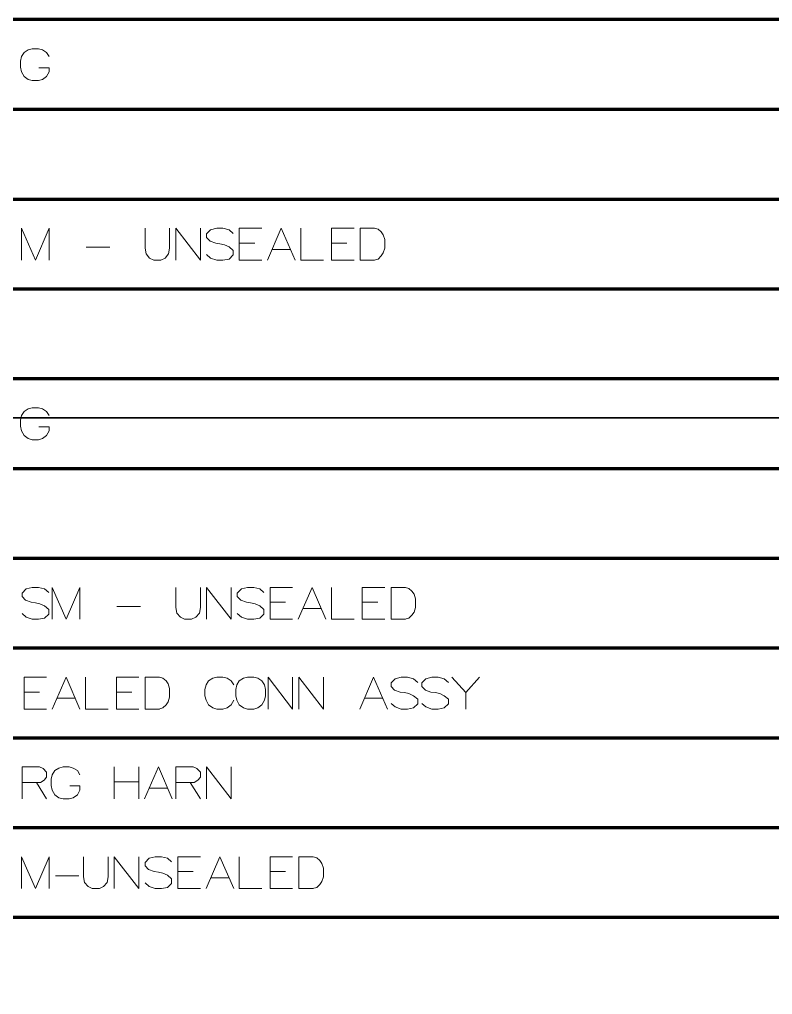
# Model space of a CAD drawing. Header units: millimetres. Extents: x 0 to 174, y 0 to 33.
# Drawn here: x 79.961 to 83.32, y 24.389 to 28.736 of the extents above; entities that cross this region are included whole.
import ezdxf

# ---------------------------------------------------------------- set-up
doc = ezdxf.new("R2010")
doc.units = ezdxf.units.MM
doc.layers.add('PDF_Geomertry', color=7, linetype='Continuous', true_color=0x405f80)

msp = doc.modelspace()

# ---------------------------------------------------------------- linework, layer by layer
at = {"layer": 'PDF_Geomertry', "color": 165, "lineweight": 70, "true_color": 0x5267a5}
for points in [[(70.2461, 27.9353), (70.2461, 27.535), (71.3026, 27.535), (71.3026, 27.9353), (75.611, 27.9353), (75.611, 28.3354), (83.901, 28.3354), (83.901, 28.7357), (75.611, 28.7357)], [(70.2461, 27.535), (70.2461, 27.1347), (71.3026, 27.1347), (71.3026, 27.535), (75.611, 27.535), (75.611, 27.9353), (83.901, 27.9353), (83.901, 28.3354), (85.7837, 28.3354), (85.7837, 28.7357), (83.901, 28.7357)], [(70.2461, 27.1347), (70.2461, 26.7346), (71.3026, 26.7346), (71.3026, 27.1347), (75.611, 27.1347), (75.611, 27.535), (83.901, 27.535), (83.901, 27.9353), (85.7837, 27.9353), (85.7837, 28.3354), (98.9892, 28.3354), (98.9892, 28.7357), (85.7837, 28.7357)], [(70.2461, 26.7346), (70.2461, 26.3343), (71.3026, 26.3343), (71.3026, 26.7346), (75.611, 26.7346), (75.611, 27.1347), (83.901, 27.1347), (83.901, 27.535), (85.7837, 27.535), (85.7837, 27.9353), (98.9892, 27.9353), (98.9892, 28.3354)], [(70.2461, 26.3343), (70.2461, 25.934), (71.3026, 25.934), (71.3026, 26.3343), (75.611, 26.3343), (75.611, 26.7346), (83.901, 26.7346), (83.901, 27.1347), (85.7837, 27.1347), (85.7837, 27.535), (98.9892, 27.535), (98.9892, 27.9353)], [(70.2461, 25.934), (70.2461, 25.5339), (71.3026, 25.5339), (71.3026, 25.934), (75.611, 25.934), (75.611, 26.3343), (83.901, 26.3343), (83.901, 26.7346), (85.7837, 26.7346), (85.7837, 27.1347), (98.9892, 27.1347), (98.9892, 27.535)], [(70.2461, 25.5339), (70.2461, 25.1336), (71.3026, 25.1336), (71.3026, 25.5339), (75.611, 25.5339), (75.611, 25.934), (83.901, 25.934), (83.901, 26.3343), (85.7837, 26.3343), (85.7837, 26.7346), (98.9892, 26.7346), (98.9892, 27.1347)], [(70.2461, 25.1336), (70.2461, 24.7333), (71.3026, 24.7333), (71.3026, 25.1336), (75.611, 25.1336), (75.611, 25.5339), (83.901, 25.5339), (83.901, 25.934), (85.7837, 25.934), (85.7837, 26.3343), (98.9892, 26.3343), (98.9892, 26.7346)], [(70.2461, 24.7333), (70.2461, 24.3332), (71.3026, 24.3332), (71.3026, 24.7333), (75.611, 24.7333), (75.611, 25.1336), (83.901, 25.1336), (83.901, 25.5339), (85.7837, 25.5339), (85.7837, 25.934), (98.9892, 25.934), (98.9892, 26.3343)], [(70.2461, 24.3332), (70.2461, 23.9329), (71.3026, 23.9329), (71.3026, 24.3332), (75.611, 24.3332), (75.611, 24.7333), (83.901, 24.7333), (83.901, 25.1336), (85.7837, 25.1336), (85.7837, 25.5339), (98.9892, 25.5339), (98.9892, 25.934)]]:
    msp.add_lwpolyline(points, dxfattribs=at)
at = {"layer": 'PDF_Geomertry', "color": 18, "lineweight": 13, "true_color": 0x260000}
for points in [[(80.0481, 28.5207), (80.0938, 28.5207), (80.0938, 28.5025), (80.0824, 28.4818), (80.064, 28.4682), (80.0458, 28.4636), (80.0183, 28.4636), (80.0001, 28.4682), (79.9818, 28.4818), (79.9704, 28.5025), (79.9658, 28.5231), (79.9658, 28.5504), (79.9704, 28.571), (79.9818, 28.5893), (80.0001, 28.6007), (80.0183, 28.6053), (80.0458, 28.6053), (80.064, 28.6007), (80.0824, 28.5893), (80.0938, 28.571)], [(80.0938, 27.6631), (80.0938, 27.8049), (80.0321, 27.6631), (79.9704, 27.8049), (79.9704, 27.6631)], [(80.631, 27.8049), (80.631, 27.7157), (80.6264, 27.6906), (80.6104, 27.6722), (80.5921, 27.6631), (80.5601, 27.6631), (80.5418, 27.6722), (80.5258, 27.6906), (80.5212, 27.7157), (80.5212, 27.8049)], [(80.7682, 27.8049), (80.7682, 27.6631), (80.6585, 27.8049), (80.6585, 27.6631)], [(80.9144, 27.7819), (80.8961, 27.7979), (80.8687, 27.8049), (80.8412, 27.8049), (80.8139, 27.7979), (80.7956, 27.7797), (80.7956, 27.7638), (80.8117, 27.7476), (80.8368, 27.7386), (80.855, 27.7363), (80.8756, 27.7317), (80.8961, 27.7225), (80.9144, 27.7065), (80.9144, 27.686), (80.8961, 27.6676), (80.8687, 27.6631), (80.8412, 27.6631), (80.8139, 27.6722), (80.7956, 27.6882)], [(81.0425, 27.6631), (80.9419, 27.6631), (80.9419, 27.8049), (81.0425, 27.8049)], [(81.0676, 27.6631), (81.1293, 27.8049), (81.1911, 27.6631)], [(81.2162, 27.8049), (81.2162, 27.6631), (81.3168, 27.6631)], [(81.454, 27.6631), (81.3533, 27.6631), (81.3533, 27.8049), (81.454, 27.8049)], [(81.5431, 27.6631), (81.5614, 27.6676), (81.5751, 27.6814), (81.5843, 27.6951), (81.5911, 27.7157), (81.5911, 27.7546), (81.5843, 27.7751), (81.5751, 27.7889), (81.5614, 27.8003), (81.5454, 27.8049), (81.4814, 27.8049), (81.4814, 27.6631), (81.5454, 27.6631)], [(81.0104, 27.7386), (80.9419, 27.7386)], [(81.4219, 27.7386), (81.3533, 27.7386)], [(80.2583, 27.7203), (80.3636, 27.7203)], [(81.0882, 27.7111), (81.1706, 27.7111)], [(80.0481, 26.9199), (80.0938, 26.9199), (80.0938, 26.9015), (80.0824, 26.881), (80.064, 26.8672), (80.0458, 26.8626), (80.0183, 26.8626), (80.0001, 26.8672), (79.9818, 26.881), (79.9704, 26.9015), (79.9658, 26.9221), (79.9658, 26.9494), (79.9704, 26.9701), (79.9818, 26.9883), (80.0001, 26.9999), (80.0183, 27.0044), (80.0458, 27.0044), (80.064, 26.9999), (80.0824, 26.9883), (80.0938, 26.9701)], [(80.0915, 26.1811), (80.0732, 26.1971), (80.0458, 26.2039), (80.0183, 26.2039), (79.991, 26.1971), (79.9726, 26.1788), (79.9726, 26.1628), (79.9886, 26.1468), (80.0137, 26.1376), (80.0321, 26.1353), (80.0526, 26.1307), (80.0732, 26.1217), (80.0915, 26.1056), (80.0915, 26.085), (80.0732, 26.0668), (80.0458, 26.0622), (80.0183, 26.0622), (79.991, 26.0713), (79.9726, 26.0874)], [(80.231, 26.0622), (80.231, 26.2039), (80.1693, 26.0622), (80.1075, 26.2039), (80.1075, 26.0622)], [(80.7682, 26.2039), (80.7682, 26.1147), (80.7636, 26.0896), (80.7476, 26.0713), (80.7293, 26.0622), (80.6974, 26.0622), (80.679, 26.0713), (80.6631, 26.0896), (80.6585, 26.1147), (80.6585, 26.2039)], [(80.9053, 26.2039), (80.9053, 26.0622), (80.7956, 26.2039), (80.7956, 26.0622)], [(81.0517, 26.1811), (81.0333, 26.1971), (81.006, 26.2039), (80.9785, 26.2039), (80.9511, 26.1971), (80.9328, 26.1788), (80.9328, 26.1628), (80.9487, 26.1468), (80.9739, 26.1376), (80.9922, 26.1353), (81.0128, 26.1307), (81.0333, 26.1217), (81.0517, 26.1056), (81.0517, 26.085), (81.0333, 26.0668), (81.006, 26.0622), (80.9785, 26.0622), (80.9511, 26.0713), (80.9328, 26.0874)], [(81.1796, 26.0622), (81.079, 26.0622), (81.079, 26.2039), (81.1796, 26.2039)], [(81.2049, 26.0622), (81.2665, 26.2039), (81.3282, 26.0622)], [(81.3533, 26.2039), (81.3533, 26.0622), (81.454, 26.0622)], [(81.5911, 26.0622), (81.4906, 26.0622), (81.4906, 26.2039), (81.5911, 26.2039)], [(81.6803, 26.0622), (81.6986, 26.0668), (81.7122, 26.0804), (81.7214, 26.0942), (81.7283, 26.1147), (81.7283, 26.1536), (81.7214, 26.1742), (81.7122, 26.1879), (81.6986, 26.1993), (81.6826, 26.2039), (81.6186, 26.2039), (81.6186, 26.0622), (81.6826, 26.0622)], [(81.1476, 26.1376), (81.079, 26.1376)], [(81.5592, 26.1376), (81.4906, 26.1376)], [(80.3956, 26.1193), (80.5007, 26.1193)], [(81.2254, 26.1101), (81.3076, 26.1101)], [(80.0824, 25.6619), (79.9818, 25.6619), (79.9818, 25.8036), (80.0824, 25.8036)], [(80.1075, 25.6619), (80.1693, 25.8036), (80.231, 25.6619)], [(80.2561, 25.8036), (80.2561, 25.6619), (80.3567, 25.6619)], [(80.4939, 25.6619), (80.3933, 25.6619), (80.3933, 25.8036), (80.4939, 25.8036)], [(80.5831, 25.6619), (80.6013, 25.6665), (80.615, 25.6803), (80.6242, 25.6939), (80.631, 25.7146), (80.631, 25.7533), (80.6242, 25.7739), (80.615, 25.7876), (80.6013, 25.7992), (80.5853, 25.8036), (80.5212, 25.8036), (80.5212, 25.6619), (80.5853, 25.6619)], [(80.9168, 25.7008), (80.9053, 25.6803), (80.8871, 25.6665), (80.8687, 25.6619), (80.8412, 25.6619), (80.8231, 25.6665), (80.8047, 25.6803), (80.7933, 25.7008), (80.7888, 25.7214), (80.7888, 25.7488), (80.7933, 25.7694), (80.8047, 25.7876), (80.8231, 25.7992), (80.8412, 25.8036), (80.8687, 25.8036), (80.8871, 25.7992), (80.9053, 25.7876), (80.9168, 25.7694)], [(81.1796, 25.8036), (81.1796, 25.6619), (81.0699, 25.8036), (81.0699, 25.6619)], [(81.3168, 25.8036), (81.3168, 25.6619), (81.2071, 25.8036), (81.2071, 25.6619)], [(81.4792, 25.6619), (81.5408, 25.8036), (81.6025, 25.6619)], [(81.7375, 25.7808), (81.7192, 25.7968), (81.6917, 25.8036), (81.6643, 25.8036), (81.6368, 25.7968), (81.6186, 25.7785), (81.6186, 25.7625), (81.6346, 25.7465), (81.6597, 25.7374), (81.6781, 25.7351), (81.6986, 25.7306), (81.7192, 25.7214), (81.7375, 25.7054), (81.7375, 25.6849), (81.7192, 25.6665), (81.6917, 25.6619), (81.6643, 25.6619), (81.6368, 25.6711), (81.6186, 25.6871)], [(81.8746, 25.7808), (81.8562, 25.7968), (81.8289, 25.8036), (81.8014, 25.8036), (81.774, 25.7968), (81.7557, 25.7785), (81.7557, 25.7625), (81.7717, 25.7465), (81.7968, 25.7374), (81.8151, 25.7351), (81.8357, 25.7306), (81.8562, 25.7214), (81.8746, 25.7054), (81.8746, 25.6849), (81.8562, 25.6665), (81.8289, 25.6619), (81.8014, 25.6619), (81.774, 25.6711), (81.7557, 25.6871)], [(81.8906, 25.8036), (81.9524, 25.7351), (82.014, 25.8036)], [(80.0504, 25.7374), (79.9818, 25.7374)], [(80.4618, 25.7374), (80.3933, 25.7374)], [(81.9524, 25.7351), (81.9524, 25.6619)], [(80.1281, 25.71), (80.2104, 25.71)], [(81.4997, 25.71), (81.5819, 25.71)], [(79.9726, 25.3349), (80.055, 25.3349), (80.071, 25.344), (80.0824, 25.3578), (80.0824, 25.3806), (80.0664, 25.3965), (80.0504, 25.4035), (79.9726, 25.4035), (79.9726, 25.2617)], [(80.1853, 25.3189), (80.231, 25.3189), (80.231, 25.3006), (80.2196, 25.28), (80.2012, 25.2663), (80.1829, 25.2617), (80.1556, 25.2617), (80.1372, 25.2663), (80.1189, 25.28), (80.1075, 25.3006), (80.1029, 25.3211), (80.1029, 25.3486), (80.1075, 25.3692), (80.1189, 25.3875), (80.1372, 25.3989), (80.1556, 25.4035), (80.1829, 25.4035), (80.2012, 25.3989), (80.2196, 25.3875), (80.231, 25.3692)], [(80.3842, 25.4035), (80.3842, 25.2617)], [(80.4939, 25.4035), (80.4939, 25.2617)], [(80.519, 25.2617), (80.5807, 25.4035), (80.6425, 25.2617)], [(80.6585, 25.3349), (80.7407, 25.3349), (80.7567, 25.344), (80.7682, 25.3578), (80.7682, 25.3806), (80.7522, 25.3965), (80.7361, 25.4035), (80.6585, 25.4035), (80.6585, 25.2617)], [(80.9053, 25.4035), (80.9053, 25.2617), (80.7956, 25.4035), (80.7956, 25.2617)], [(80.0367, 25.3349), (80.0824, 25.2617)], [(80.4939, 25.3371), (80.3842, 25.3371)], [(80.5396, 25.3097), (80.6218, 25.3097)], [(80.7225, 25.3349), (80.7682, 25.2617)], [(80.0938, 24.8615), (80.0938, 25.0032), (80.0321, 24.8615), (79.9704, 25.0032), (79.9704, 24.8615)], [(80.3567, 25.0032), (80.3567, 24.914), (80.3521, 24.8889), (80.3361, 24.8706), (80.3178, 24.8615), (80.2858, 24.8615), (80.2675, 24.8706), (80.2515, 24.8889), (80.2469, 24.914), (80.2469, 25.0032)], [(80.4939, 25.0032), (80.4939, 24.8615), (80.3842, 25.0032), (80.3842, 24.8615)], [(80.6401, 24.9803), (80.6218, 24.9964), (80.5944, 25.0032), (80.5669, 25.0032), (80.5396, 24.9964), (80.5212, 24.9781), (80.5212, 24.9621), (80.5372, 24.9461), (80.5625, 24.9369), (80.5807, 24.9346), (80.6013, 24.93), (80.6218, 24.921), (80.6401, 24.9049), (80.6401, 24.8843), (80.6218, 24.8661), (80.5944, 24.8615), (80.5669, 24.8615), (80.5396, 24.8706), (80.5212, 24.8867)], [(80.7682, 24.8615), (80.6676, 24.8615), (80.6676, 25.0032), (80.7682, 25.0032)], [(80.7933, 24.8615), (80.855, 25.0032), (80.9168, 24.8615)], [(80.9419, 25.0032), (80.9419, 24.8615), (81.0425, 24.8615)], [(81.1796, 24.8615), (81.079, 24.8615), (81.079, 25.0032), (81.1796, 25.0032)], [(81.2687, 24.8615), (81.2871, 24.8661), (81.3008, 24.8797), (81.31, 24.8935), (81.3168, 24.914), (81.3168, 24.9529), (81.31, 24.9735), (81.3008, 24.9872), (81.2871, 24.9986), (81.2711, 25.0032), (81.2071, 25.0032), (81.2071, 24.8615), (81.2711, 24.8615)], [(80.1212, 24.9186), (80.2264, 24.9186)], [(80.7361, 24.9369), (80.6676, 24.9369)], [(80.8139, 24.9094), (80.8961, 24.9094)], [(81.1476, 24.9369), (81.079, 24.9369)]]:
    msp.add_lwpolyline(points, dxfattribs=at)
at = {"layer": 'PDF_Geomertry', "color": 1, "lineweight": 35}
msp.add_lwpolyline([(70.3032, 26.9596), (98.9257, 26.9596)], dxfattribs=at)
at = {"layer": 'PDF_Geomertry', "color": 18, "lineweight": 13, "true_color": 0x260000}
msp.add_lwpolyline([(80.9785, 25.8036), (80.9601, 25.7992), (80.9419, 25.7876), (80.9304, 25.7694), (80.926, 25.7488), (80.926, 25.7214), (80.9304, 25.7008), (80.9419, 25.6803), (80.9601, 25.6665), (80.9785, 25.6619), (81.006, 25.6619), (81.0242, 25.6665), (81.0425, 25.6803), (81.0539, 25.7008), (81.0585, 25.7214), (81.0585, 25.7488), (81.0539, 25.7694), (81.0425, 25.7876), (81.0242, 25.7992), (81.006, 25.8036), (80.9785, 25.8036)], close=True, dxfattribs=at)

doc.saveas('drawing.dxf')
